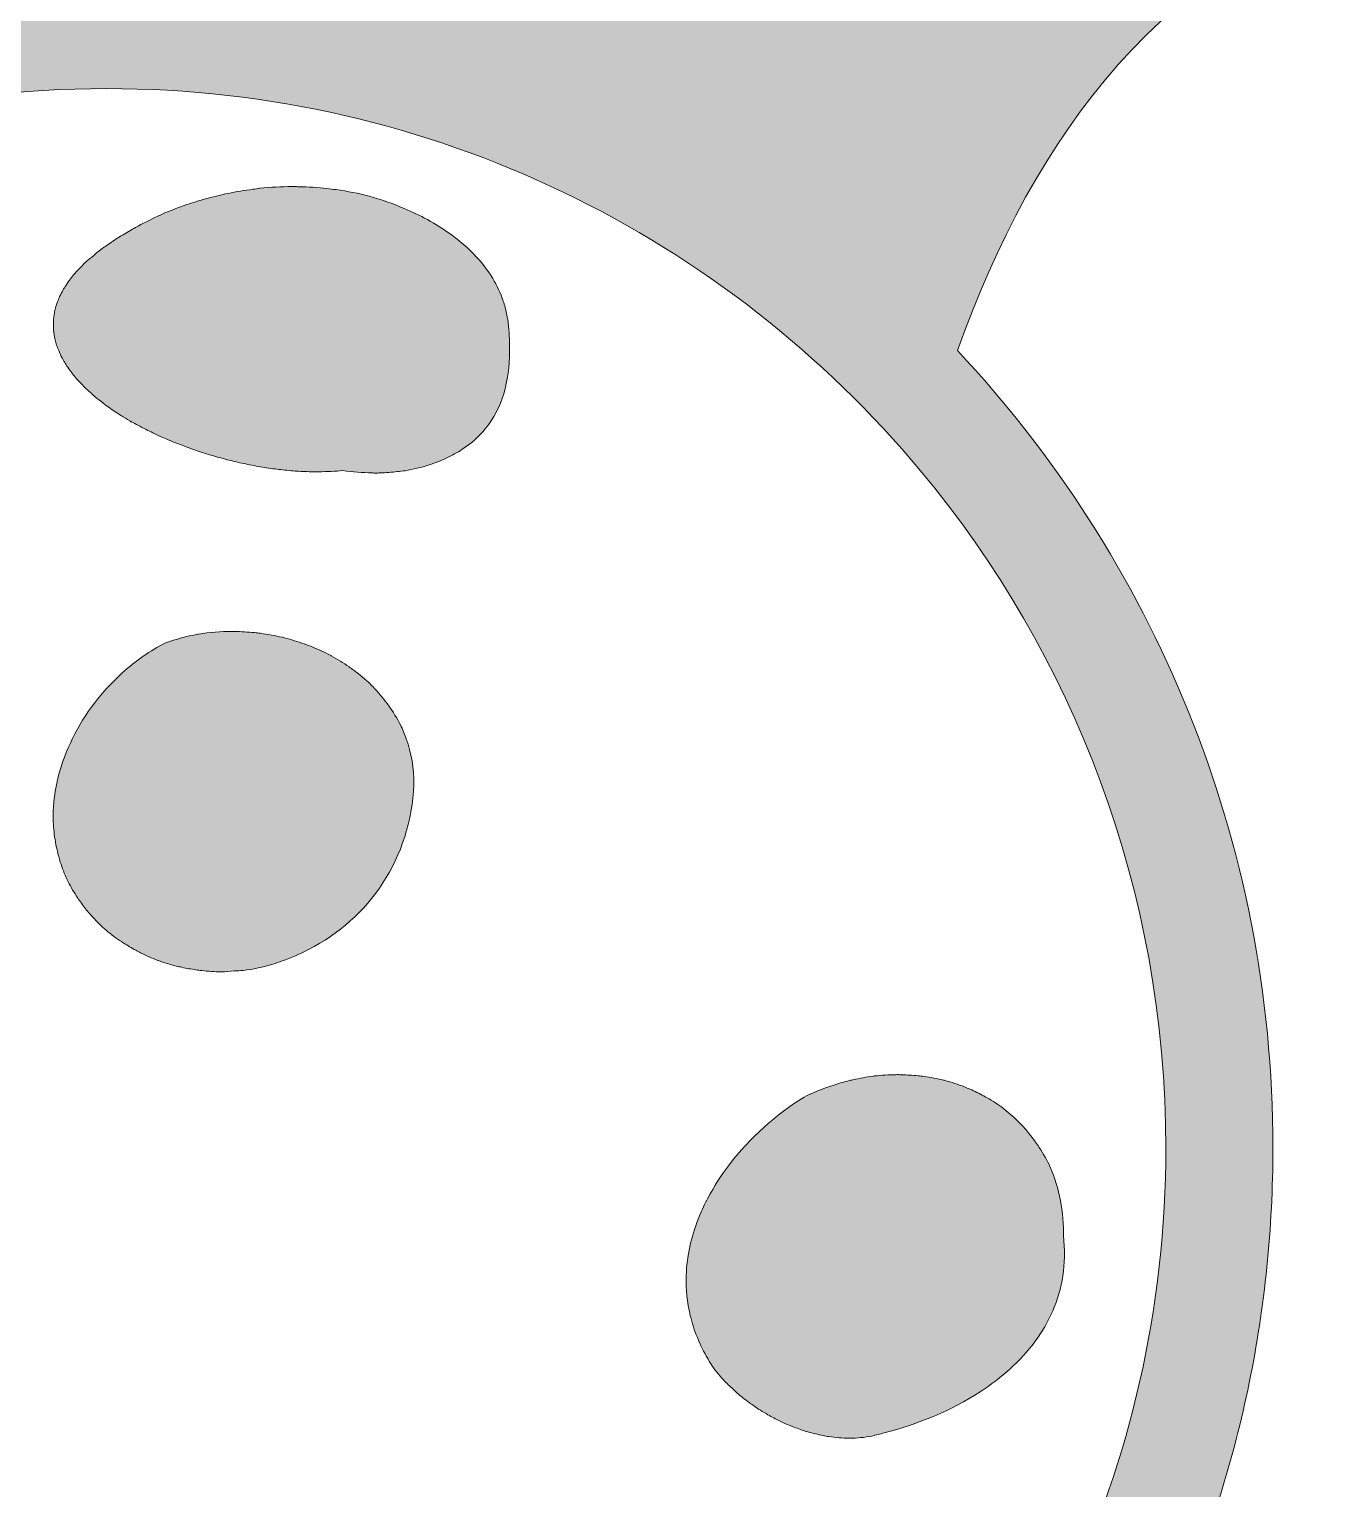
# Model space of a CAD drawing. Header units: millimetres. Extents: x -196 to -28, y -86 to 91.
# Drawn here: x -157.5 to -111.7, y -11.2 to 39.9 of the extents above; entities that cross this region are included whole.
import ezdxf

# ---------------------------------------------------------------- set-up
doc = ezdxf.new("R2010")
doc.units = ezdxf.units.MM
doc.header["$MEASUREMENT"] = 0
doc.layers.add('Layer 1', color=7, linetype='Continuous', lineweight=0)

# ---------------------------------------------------------------- blocks, each defined once
blk = doc.blocks.new('Block_0')
at = {"layer": 'Layer 1', "transparency": 33554687}
h = blk.add_hatch(color=7, dxfattribs=at)
h.dxf.hatch_style = 2
edge = h.paths.add_edge_path()
edge.add_spline(control_points=[(-102.329, -70.978), (-103.183, -70.733), (-104.007, -70.47), (-104.802, -70.192), (-105.597, -69.914), (-106.363, -69.621), (-107.1, -69.315), (-108.574, -68.702), (-109.935, -68.038), (-111.19, -67.339), (-112.864, -66.408), (-114.349, -65.414), (-115.665, -64.4), (-115.993, -64.147), (-116.312, -63.892), (-116.62, -63.637), (-117.236, -63.126), (-117.81, -62.612), (-118.346, -62.101), (-118.881, -61.59), (-119.378, -61.082), (-119.837, -60.581), (-123.745, -56.325), (-124.998, -52.623), (-124.998, -52.623), (-126.631, -57.306), (-125.491, -60.82), (-125.491, -60.82), (-135.658, -54.43), (-136.354, -43.819), (-136.354, -43.819), (-138.401, -44.663), (-138.478, -52.122), (-138.478, -52.122), (-140.817, -49.756), (-144.37, -42.309), (-145.323, -39.035), (-143.116, -38.509), (-140.975, -37.815), (-138.923, -36.947), (-137.701, -36.431), (-136.509, -35.856), (-135.351, -35.227), (-134.193, -34.598), (-133.069, -33.914), (-131.982, -33.18), (-130.895, -32.446), (-129.845, -31.66), (-128.836, -30.828), (-127.827, -29.995), (-126.858, -29.114), (-125.934, -28.19), (-125.01, -27.266), (-124.129, -26.297), (-123.297, -25.288), (-122.944, -24.861), (-122.605, -24.423), (-122.27, -23.982), (-122.209, -23.902), (-122.144, -23.825), (-122.084, -23.745), (-121.071, -22.39), (-120.15, -20.965), (-119.308, -19.488), (-114.004, -21.825), (-108.696, -27.826), (-108.696, -27.826), (-108.961, -27.755), (-109.234, -27.709), (-109.51, -27.673), (-109.583, -27.663), (-109.656, -27.655), (-109.73, -27.648), (-109.972, -27.624), (-110.216, -27.609), (-110.461, -27.607), (-110.489, -27.607), (-110.516, -27.602), (-110.544, -27.602), (-110.556, -27.602), (-110.568, -27.603), (-110.58, -27.603), (-110.631, -27.603), (-110.681, -27.606), (-110.732, -27.607), (-110.883, -27.611), (-111.033, -27.616), (-111.184, -27.626), (-111.255, -27.63), (-111.325, -27.636), (-111.396, -27.642), (-111.528, -27.653), (-111.66, -27.666), (-111.791, -27.682), (-111.862, -27.69), (-111.933, -27.699), (-112.004, -27.708), (-112.14, -27.727), (-112.274, -27.748), (-112.408, -27.77), (-112.467, -27.78), (-112.527, -27.789), (-112.586, -27.799), (-112.776, -27.833), (-112.963, -27.87), (-113.145, -27.91), (-113.148, -27.91), (-113.15, -27.911), (-113.153, -27.911), (-113.334, -27.951), (-113.51, -27.994), (-113.682, -28.037), (-113.739, -28.052), (-113.792, -28.066), (-113.848, -28.081), (-113.965, -28.112), (-114.08, -28.143), (-114.192, -28.175), (-114.25, -28.192), (-114.306, -28.208), (-114.362, -28.225), (-114.47, -28.257), (-114.574, -28.288), (-114.675, -28.32), (-114.723, -28.335), (-114.771, -28.35), (-114.817, -28.365), (-114.93, -28.402), (-115.036, -28.437), (-115.139, -28.472), (-115.165, -28.482), (-115.194, -28.491), (-115.221, -28.5), (-115.347, -28.544), (-115.465, -28.587), (-115.572, -28.627), (-115.597, -28.636), (-115.617, -28.644), (-115.641, -28.653), (-115.723, -28.684), (-115.8, -28.713), (-115.868, -28.74), (-115.894, -28.75), (-115.915, -28.759), (-115.939, -28.768), (-115.999, -28.792), (-116.052, -28.814), (-116.098, -28.833), (-116.117, -28.84), (-116.132, -28.846), (-116.148, -28.853), (-116.196, -28.873), (-116.234, -28.89), (-116.262, -28.901), (-116.265, -28.903), (-116.268, -28.904), (-116.271, -28.906), (-116.3, -28.918), (-116.318, -28.926), (-116.318, -28.926), (-116.318, -28.926), (-116.318, -28.926), (-116.318, -28.926), (-115.692, -29.01), (-115.084, -29.144), (-114.494, -29.321), (-110.365, -30.563), (-107.13, -33.913), (-105.061, -36.664), (-105.057, -36.668), (-105.054, -36.671), (-105.049, -36.675), (-104.627, -37.287), (-104.223, -37.99), (-103.892, -38.739), (-103.645, -39.298), (-103.434, -39.879), (-103.308, -40.481), (-103.606, -40.408), (-103.91, -40.35), (-104.216, -40.297), (-104.296, -40.284), (-104.375, -40.271), (-104.456, -40.259), (-104.733, -40.216), (-105.012, -40.179), (-105.291, -40.151), (-105.319, -40.149), (-105.347, -40.144), (-105.375, -40.142), (-105.681, -40.112), (-105.986, -40.093), (-106.287, -40.078), (-106.367, -40.074), (-106.444, -40.071), (-106.522, -40.069), (-106.78, -40.059), (-107.035, -40.053), (-107.284, -40.052), (-107.316, -40.052), (-107.349, -40.05), (-107.381, -40.05), (-107.394, -40.05), (-107.406, -40.051), (-107.419, -40.051), (-107.671, -40.051), (-107.917, -40.056), (-108.156, -40.063), (-108.221, -40.065), (-108.282, -40.068), (-108.346, -40.07), (-108.522, -40.077), (-108.693, -40.085), (-108.859, -40.094), (-108.938, -40.098), (-109.013, -40.103), (-109.089, -40.108), (-109.237, -40.118), (-109.379, -40.128), (-109.516, -40.139), (-109.582, -40.144), (-109.647, -40.149), (-109.71, -40.154), (-109.872, -40.168), (-110.024, -40.183), (-110.168, -40.198), (-110.193, -40.2), (-110.22, -40.203), (-110.245, -40.205), (-110.411, -40.223), (-110.559, -40.24), (-110.694, -40.257), (-110.737, -40.262), (-110.77, -40.266), (-110.81, -40.272), (-110.898, -40.283), (-110.978, -40.293), (-111.048, -40.303), (-111.087, -40.309), (-111.117, -40.313), (-111.149, -40.318), (-111.212, -40.327), (-111.261, -40.334), (-111.301, -40.34), (-111.318, -40.343), (-111.328, -40.344), (-111.341, -40.346), (-111.382, -40.353), (-111.408, -40.357), (-111.408, -40.357), (-97.242, -54.273), (-97.093, -72.448), (-97.093, -72.448), (-97.093, -72.448), (-102.329, -70.978), (-102.329, -70.978)], knot_values=[0, 0, 0, 0, 1, 1, 1, 2, 2, 2, 3, 3, 3, 4, 4, 4, 5, 5, 5, 6, 6, 6, 7, 7, 7, 8, 8, 8, 9, 9, 9, 10, 10, 10, 11, 11, 11, 12, 12, 12, 13, 13, 13, 14, 14, 14, 15, 15, 15, 16, 16, 16, 17, 17, 17, 18, 18, 18, 19, 19, 19, 20, 20, 20, 21, 21, 21, 22, 22, 22, 23, 23, 23, 24, 24, 24, 25, 25, 25, 26, 26, 26, 27, 27, 27, 28, 28, 28, 29, 29, 29, 30, 30, 30, 31, 31, 31, 32, 32, 32, 33, 33, 33, 34, 34, 34, 35, 35, 35, 36, 36, 36, 37, 37, 37, 38, 38, 38, 39, 39, 39, 40, 40, 40, 41, 41, 41, 42, 42, 42, 43, 43, 43, 44, 44, 44, 45, 45, 45, 46, 46, 46, 47, 47, 47, 48, 48, 48, 49, 49, 49, 50, 50, 50, 51, 51, 51, 52, 52, 52, 53, 53, 53, 54, 54, 54, 55, 55, 55, 56, 56, 56, 57, 57, 57, 58, 58, 58, 59, 59, 59, 60, 60, 60, 61, 61, 61, 62, 62, 62, 63, 63, 63, 64, 64, 64, 65, 65, 65, 66, 66, 66, 67, 67, 67, 68, 68, 68, 69, 69, 69, 70, 70, 70, 71, 71, 71, 72, 72, 72, 73, 73, 73, 74, 74, 74, 75, 75, 75, 76, 76, 76, 77, 77, 77, 78, 78, 78, 79, 79, 79, 80, 80, 80, 81, 81, 81, 82, 82, 82, 83, 83, 83, 84, 84, 84, 85, 85, 85, 85], degree=3, periodic=0)
edge = h.paths.add_edge_path()
edge.add_spline(control_points=[(-154.828, -36.408), (-166.733, -36.408), (-177.339, -30.767), (-184.135, -22.024), (-189.02, -15.739), (-191.94, -7.854), (-191.94, 0.705), (-191.94, 9.245), (-189.033, 17.115), (-184.166, 23.393), (-177.372, 32.158), (-166.751, 37.816), (-154.828, 37.816), (-143.376, 37.816), (-133.122, 32.599), (-126.309, 24.421), (-120.948, 17.985), (-117.716, 9.716), (-117.716, 0.705), (-117.716, -4.903), (-118.974, -10.222), (-121.211, -14.993), (-122.045, -16.773), (-123.011, -18.479), (-124.107, -20.092), (-124.124, -20.117), (-124.143, -20.142), (-124.161, -20.167), (-128.084, -25.914), (-133.579, -30.502), (-140.022, -33.317), (-142.519, -34.408), (-145.158, -35.229), (-147.904, -35.75), (-150.149, -36.176), (-152.461, -36.408), (-154.828, -36.408)], knot_values=[0, 0, 0, 0, 1, 1, 1, 2, 2, 2, 3, 3, 3, 4, 4, 4, 5, 5, 5, 6, 6, 6, 7, 7, 7, 8, 8, 8, 9, 9, 9, 10, 10, 10, 11, 11, 11, 12, 12, 12, 12], degree=3, periodic=0)
edge = h.paths.add_edge_path()
edge.add_spline(control_points=[(-28.844, 13.304), (-51.502, 13.304), (-74.16, 13.303), (-96.818, 13.303), (-96.818, -0.221), (-96.818, -13.745), (-96.818, -27.269), (-91.877, -27.267), (-86.935, -27.265), (-81.994, -27.262), (-84.882, -33.207), (-90.749, -37.61), (-97.262, -38.72), (-98.113, -38.865), (-98.972, -38.951), (-99.833, -38.984), (-100.242, -37.51), (-100.943, -36.021), (-101.961, -34.545), (-102.021, -34.457), (-102.086, -34.372), (-102.153, -34.29), (-103.152, -32.975), (-104.378, -31.556), (-105.821, -30.235), (-105.708, -30.101), (-105.604, -29.957), (-105.51, -29.805), (-104.636, -28.399), (-104.788, -26.586), (-105.883, -25.345), (-106.577, -24.559), (-111.788, -18.791), (-117.601, -16.141), (-116.913, -14.621), (-116.304, -13.058), (-115.803, -11.447), (-115.405, -10.167), (-115.068, -8.861), (-114.796, -7.531), (-114.251, -4.87), (-113.965, -2.116), (-113.965, 0.705), (-113.965, 11.512), (-118.168, 21.332), (-125.02, 28.639), (-122.343, 36.14), (-117.753, 42.52), (-109.69, 44.708), (-104.766, 46.044), (-99.082, 46.01), (-94.508, 43.535), (-87.174, 39.566), (-82.924, 30.909), (-83.444, 22.585), (-65.243, 24.375), (-47.042, 26.165), (-28.841, 27.956), (-32.068, 47.158), (-40.91, 66.237), (-56.743, 77.565), (-68.852, 86.229), (-84.031, 89.673), (-98.909, 90.246), (-119.368, 91.035), (-140.587, 84.914), (-156.778, 72.205), (-170.273, 61.613), (-178.294, 46.838), (-182.508, 30.757), (-190.611, 23.29), (-195.691, 12.592), (-195.691, 0.705), (-195.691, -2.116), (-195.405, -4.87), (-194.861, -7.531), (-194.589, -8.861), (-194.252, -10.167), (-193.854, -11.447), (-193.257, -13.366), (-192.522, -15.225), (-191.662, -17.011), (-191.375, -17.607), (-191.074, -18.194), (-190.759, -18.773), (-189.816, -20.51), (-188.75, -22.171), (-187.573, -23.745), (-187.181, -24.269), (-186.777, -24.784), (-186.36, -25.288), (-185.527, -26.297), (-184.647, -27.266), (-183.723, -28.19), (-183.244, -28.669), (-182.752, -29.135), (-182.251, -29.589), (-181.718, -31.394), (-181.13, -33.184), (-180.481, -34.954), (-167.712, -69.836), (-132.002, -86.141), (-96.107, -83.415), (-82.814, -82.406), (-69.375, -79.179), (-58.35, -71.684), (-45.348, -62.844), (-36.652, -48.603), (-32.298, -33.492), (-27.944, -18.381), (-27.62, -2.379), (-28.844, 13.304)], knot_values=[0, 0, 0, 0, 1, 1, 1, 2, 2, 2, 3, 3, 3, 4, 4, 4, 5, 5, 5, 6, 6, 6, 7, 7, 7, 8, 8, 8, 9, 9, 9, 10, 10, 10, 11, 11, 11, 12, 12, 12, 13, 13, 13, 14, 14, 14, 15, 15, 15, 16, 16, 16, 17, 17, 17, 18, 18, 18, 19, 19, 19, 20, 20, 20, 21, 21, 21, 22, 22, 22, 23, 23, 23, 24, 24, 24, 25, 25, 25, 26, 26, 26, 27, 27, 27, 28, 28, 28, 29, 29, 29, 30, 30, 30, 31, 31, 31, 32, 32, 32, 33, 33, 33, 34, 34, 34, 35, 35, 35, 36, 36, 36, 37, 37, 37, 37], degree=3, periodic=0)
h = blk.add_hatch(color=7, dxfattribs=at)
h.dxf.hatch_style = 2
edge = h.paths.add_edge_path()
edge.add_spline(control_points=[(-140.815, 29.937), (-140.846, 30.085), (-140.886, 30.229), (-140.933, 30.37), (-141.027, 30.65), (-141.152, 30.915), (-141.302, 31.164), (-141.49, 31.476), (-141.718, 31.763), (-141.975, 32.027), (-142.232, 32.29), (-142.518, 32.53), (-142.824, 32.747), (-143.069, 32.921), (-143.326, 33.079), (-143.59, 33.224), (-143.854, 33.368), (-144.126, 33.498), (-144.4, 33.614), (-144.81, 33.788), (-145.225, 33.931), (-145.628, 34.043), (-146.002, 34.147), (-146.39, 34.218), (-146.784, 34.275), (-146.892, 34.29), (-147, 34.302), (-147.11, 34.314), (-147.435, 34.35), (-147.764, 34.371), (-148.095, 34.376), (-148.153, 34.377), (-148.21, 34.387), (-148.268, 34.387), (-148.291, 34.387), (-148.314, 34.383), (-148.337, 34.383), (-148.711, 34.381), (-149.085, 34.361), (-149.459, 34.322), (-149.541, 34.313), (-149.622, 34.298), (-149.704, 34.287), (-149.998, 34.25), (-150.289, 34.204), (-150.578, 34.145), (-150.699, 34.12), (-150.817, 34.092), (-150.936, 34.064), (-151.196, 34.002), (-151.451, 33.932), (-151.703, 33.853), (-151.81, 33.819), (-151.919, 33.788), (-152.024, 33.751), (-152.371, 33.631), (-152.71, 33.499), (-153.033, 33.347), (-153.312, 33.216), (-153.572, 33.083), (-153.815, 32.95), (-153.895, 32.907), (-153.963, 32.863), (-154.039, 32.819), (-154.195, 32.73), (-154.352, 32.64), (-154.493, 32.55), (-154.577, 32.496), (-154.65, 32.442), (-154.728, 32.389), (-154.846, 32.308), (-154.966, 32.228), (-155.072, 32.147), (-155.149, 32.089), (-155.215, 32.031), (-155.285, 31.972), (-155.378, 31.896), (-155.473, 31.819), (-155.556, 31.743), (-155.621, 31.682), (-155.678, 31.622), (-155.737, 31.562), (-155.81, 31.487), (-155.884, 31.412), (-155.949, 31.338), (-156.002, 31.276), (-156.047, 31.215), (-156.095, 31.153), (-156.151, 31.08), (-156.206, 31.007), (-156.254, 30.934), (-156.295, 30.871), (-156.33, 30.81), (-156.365, 30.748), (-156.405, 30.675), (-156.444, 30.603), (-156.477, 30.531), (-156.506, 30.469), (-156.529, 30.407), (-156.552, 30.345), (-156.578, 30.274), (-156.602, 30.203), (-156.621, 30.132), (-156.638, 30.07), (-156.651, 30.008), (-156.662, 29.947), (-156.675, 29.876), (-156.684, 29.806), (-156.69, 29.736), (-156.695, 29.675), (-156.698, 29.614), (-156.698, 29.553), (-156.698, 29.484), (-156.695, 29.415), (-156.688, 29.346), (-156.683, 29.286), (-156.676, 29.226), (-156.666, 29.166), (-156.654, 29.098), (-156.637, 29.03), (-156.62, 28.962), (-156.604, 28.903), (-156.588, 28.844), (-156.568, 28.785), (-156.545, 28.718), (-156.517, 28.652), (-156.488, 28.585), (-156.463, 28.528), (-156.439, 28.47), (-156.41, 28.414), (-156.375, 28.347), (-156.336, 28.282), (-156.296, 28.216), (-156.263, 28.161), (-156.231, 28.105), (-156.194, 28.051), (-156.15, 27.985), (-156.099, 27.921), (-156.049, 27.856), (-156.009, 27.803), (-155.971, 27.75), (-155.927, 27.699), (-155.872, 27.633), (-155.81, 27.57), (-155.75, 27.506), (-155.704, 27.456), (-155.66, 27.406), (-155.61, 27.357), (-155.544, 27.292), (-155.471, 27.228), (-155.399, 27.164), (-155.349, 27.119), (-155.302, 27.073), (-155.25, 27.029), (-155.16, 26.954), (-155.063, 26.88), (-154.967, 26.807), (-154.927, 26.777), (-154.89, 26.745), (-154.849, 26.715), (-154.71, 26.614), (-154.565, 26.514), (-154.415, 26.418), (-154.362, 26.384), (-154.305, 26.352), (-154.251, 26.319), (-154.15, 26.257), (-154.049, 26.194), (-153.944, 26.134), (-153.876, 26.096), (-153.805, 26.06), (-153.736, 26.022), (-153.64, 25.97), (-153.545, 25.918), (-153.445, 25.868), (-153.371, 25.83), (-153.293, 25.795), (-153.217, 25.758), (-153.119, 25.711), (-153.022, 25.664), (-152.922, 25.619), (-152.842, 25.583), (-152.76, 25.55), (-152.679, 25.515), (-152.58, 25.473), (-152.481, 25.431), (-152.38, 25.391), (-152.296, 25.357), (-152.21, 25.326), (-152.125, 25.294), (-152.024, 25.256), (-151.923, 25.218), (-151.821, 25.182), (-151.734, 25.152), (-151.647, 25.124), (-151.559, 25.095), (-151.457, 25.061), (-151.354, 25.028), (-151.251, 24.996), (-151.162, 24.969), (-151.073, 24.943), (-150.983, 24.918), (-150.88, 24.888), (-150.777, 24.86), (-150.673, 24.832), (-150.583, 24.809), (-150.493, 24.786), (-150.402, 24.765), (-150.298, 24.739), (-150.194, 24.715), (-150.09, 24.692), (-150, 24.673), (-149.91, 24.654), (-149.82, 24.636), (-149.716, 24.615), (-149.613, 24.596), (-149.509, 24.578), (-149.419, 24.562), (-149.33, 24.547), (-149.24, 24.533), (-149.135, 24.517), (-149.032, 24.503), (-148.928, 24.489), (-148.841, 24.478), (-148.755, 24.467), (-148.669, 24.457), (-148.564, 24.446), (-148.462, 24.437), (-148.359, 24.428), (-148.273, 24.421), (-148.188, 24.414), (-148.103, 24.409), (-148.001, 24.402), (-147.901, 24.399), (-147.8, 24.396), (-147.718, 24.393), (-147.636, 24.39), (-147.556, 24.389), (-147.53, 24.389), (-147.504, 24.387), (-147.479, 24.387), (-147.451, 24.387), (-147.427, 24.391), (-147.399, 24.392), (-147.108, 24.394), (-146.823, 24.406), (-146.553, 24.437), (-146.208, 24.381), (-145.865, 24.358), (-145.523, 24.351), (-145.478, 24.35), (-145.433, 24.34), (-145.388, 24.34), (-145.34, 24.34), (-145.292, 24.35), (-145.244, 24.351), (-145.043, 24.355), (-144.844, 24.372), (-144.645, 24.396), (-144.554, 24.407), (-144.463, 24.413), (-144.373, 24.428), (-144.087, 24.476), (-143.804, 24.54), (-143.526, 24.632), (-143.306, 24.706), (-143.102, 24.787), (-142.912, 24.877), (-142.721, 24.966), (-142.545, 25.064), (-142.383, 25.169), (-142.057, 25.38), (-141.786, 25.623), (-141.563, 25.894), (-141.266, 26.255), (-141.055, 26.668), (-140.917, 27.126), (-140.779, 27.584), (-140.714, 28.089), (-140.71, 28.633), (-140.708, 28.905), (-140.72, 29.188), (-140.747, 29.479), (-140.761, 29.636), (-140.784, 29.788), (-140.815, 29.937)], knot_values=[0, 0, 0, 0, 1, 1, 1, 2, 2, 2, 3, 3, 3, 4, 4, 4, 5, 5, 5, 6, 6, 6, 7, 7, 7, 8, 8, 8, 9, 9, 9, 10, 10, 10, 11, 11, 11, 12, 12, 12, 13, 13, 13, 14, 14, 14, 15, 15, 15, 16, 16, 16, 17, 17, 17, 18, 18, 18, 19, 19, 19, 20, 20, 20, 21, 21, 21, 22, 22, 22, 23, 23, 23, 24, 24, 24, 25, 25, 25, 26, 26, 26, 27, 27, 27, 28, 28, 28, 29, 29, 29, 30, 30, 30, 31, 31, 31, 32, 32, 32, 33, 33, 33, 34, 34, 34, 35, 35, 35, 36, 36, 36, 37, 37, 37, 38, 38, 38, 39, 39, 39, 40, 40, 40, 41, 41, 41, 42, 42, 42, 43, 43, 43, 44, 44, 44, 45, 45, 45, 46, 46, 46, 47, 47, 47, 48, 48, 48, 49, 49, 49, 50, 50, 50, 51, 51, 51, 52, 52, 52, 53, 53, 53, 54, 54, 54, 55, 55, 55, 56, 56, 56, 57, 57, 57, 58, 58, 58, 59, 59, 59, 60, 60, 60, 61, 61, 61, 62, 62, 62, 63, 63, 63, 64, 64, 64, 65, 65, 65, 66, 66, 66, 67, 67, 67, 68, 68, 68, 69, 69, 69, 70, 70, 70, 71, 71, 71, 72, 72, 72, 73, 73, 73, 74, 74, 74, 75, 75, 75, 76, 76, 76, 77, 77, 77, 78, 78, 78, 79, 79, 79, 80, 80, 80, 81, 81, 81, 82, 82, 82, 83, 83, 83, 84, 84, 84, 85, 85, 85, 86, 86, 86, 87, 87, 87, 88, 88, 88, 89, 89, 89, 90, 90, 90, 91, 91, 91, 92, 92, 92, 93, 93, 93, 94, 94, 94, 95, 95, 95, 95], degree=3, periodic=0)
h = blk.add_hatch(color=7, dxfattribs=at)
h.dxf.hatch_style = 2
edge = h.paths.add_edge_path()
edge.add_spline(control_points=[(-144.536, 15.522), (-144.536, 15.522), (-144.536, 15.523), (-144.536, 15.523), (-144.655, 15.761), (-144.797, 15.982), (-144.948, 16.195), (-144.987, 16.249), (-145.026, 16.302), (-145.066, 16.354), (-145.219, 16.553), (-145.381, 16.744), (-145.559, 16.919), (-145.565, 16.925), (-145.571, 16.933), (-145.577, 16.939), (-145.763, 17.12), (-145.965, 17.284), (-146.174, 17.439), (-146.226, 17.478), (-146.28, 17.516), (-146.334, 17.554), (-146.534, 17.693), (-146.741, 17.824), (-146.958, 17.94), (-146.973, 17.949), (-146.987, 17.959), (-147.003, 17.967), (-147.234, 18.089), (-147.474, 18.193), (-147.719, 18.289), (-147.782, 18.313), (-147.844, 18.336), (-147.908, 18.359), (-148.135, 18.44), (-148.366, 18.512), (-148.6, 18.571), (-148.625, 18.577), (-148.648, 18.585), (-148.672, 18.591), (-148.928, 18.653), (-149.187, 18.697), (-149.448, 18.731), (-149.514, 18.74), (-149.58, 18.747), (-149.646, 18.754), (-149.882, 18.778), (-150.117, 18.793), (-150.353, 18.796), (-150.377, 18.796), (-150.401, 18.8), (-150.425, 18.8), (-150.431, 18.8), (-150.436, 18.799), (-150.442, 18.799), (-150.834, 18.798), (-151.224, 18.765), (-151.605, 18.701), (-151.615, 18.699), (-151.625, 18.698), (-151.635, 18.697), (-152.025, 18.629), (-152.405, 18.528), (-152.767, 18.392), (-152.768, 18.392), (-152.768, 18.392), (-152.769, 18.392), (-153.037, 18.258), (-153.3, 18.101), (-153.554, 17.925), (-153.809, 17.749), (-154.054, 17.553), (-154.289, 17.341), (-154.994, 16.703), (-155.598, 15.915), (-156.025, 15.051), (-156.453, 14.187), (-156.705, 13.248), (-156.705, 12.308), (-156.705, 12.066), (-156.684, 11.832), (-156.653, 11.601), (-156.644, 11.533), (-156.631, 11.467), (-156.619, 11.399), (-156.59, 11.232), (-156.553, 11.069), (-156.509, 10.909), (-156.491, 10.845), (-156.475, 10.78), (-156.454, 10.717), (-156.387, 10.507), (-156.31, 10.301), (-156.218, 10.105), (-156.217, 10.102), (-156.215, 10.1), (-156.214, 10.097), (-156.121, 9.9), (-156.012, 9.713), (-155.896, 9.531), (-155.861, 9.476), (-155.822, 9.423), (-155.785, 9.369), (-155.694, 9.239), (-155.598, 9.112), (-155.496, 8.991), (-155.454, 8.94), (-155.413, 8.89), (-155.37, 8.841), (-155.227, 8.683), (-155.078, 8.53), (-154.917, 8.388), (-154.914, 8.386), (-154.91, 8.383), (-154.907, 8.38), (-154.745, 8.238), (-154.573, 8.108), (-154.395, 7.984), (-154.341, 7.947), (-154.286, 7.912), (-154.23, 7.876), (-154.095, 7.789), (-153.956, 7.706), (-153.813, 7.63), (-153.755, 7.598), (-153.698, 7.566), (-153.639, 7.537), (-153.444, 7.44), (-153.244, 7.349), (-153.038, 7.273), (-153.035, 7.271), (-153.032, 7.27), (-153.029, 7.269), (-152.821, 7.192), (-152.607, 7.13), (-152.391, 7.075), (-152.326, 7.058), (-152.261, 7.045), (-152.195, 7.03), (-152.033, 6.994), (-151.869, 6.965), (-151.703, 6.942), (-151.636, 6.932), (-151.569, 6.922), (-151.501, 6.914), (-151.276, 6.89), (-151.048, 6.874), (-150.819, 6.874), (-150.818, 6.874), (-150.817, 6.874), (-150.817, 6.874), (-150.817, 6.874), (-150.816, 6.874), (-150.816, 6.874), (-150.664, 6.874), (-150.511, 6.89), (-150.358, 6.901), (-150.254, 6.909), (-150.15, 6.908), (-150.046, 6.92), (-149.7, 6.963), (-149.354, 7.038), (-149.01, 7.14), (-148.899, 7.173), (-148.788, 7.212), (-148.677, 7.251), (-148.367, 7.362), (-148.059, 7.492), (-147.759, 7.656), (-145.612, 8.731), (-144.18, 10.877), (-144.063, 13.424), (-144.06, 14.005), (-144.155, 14.544), (-144.332, 15.04), (-144.391, 15.206), (-144.459, 15.366), (-144.536, 15.522)], knot_values=[0, 0, 0, 0, 1, 1, 1, 2, 2, 2, 3, 3, 3, 4, 4, 4, 5, 5, 5, 6, 6, 6, 7, 7, 7, 8, 8, 8, 9, 9, 9, 10, 10, 10, 11, 11, 11, 12, 12, 12, 13, 13, 13, 14, 14, 14, 15, 15, 15, 16, 16, 16, 17, 17, 17, 18, 18, 18, 19, 19, 19, 20, 20, 20, 21, 21, 21, 22, 22, 22, 23, 23, 23, 24, 24, 24, 25, 25, 25, 26, 26, 26, 27, 27, 27, 28, 28, 28, 29, 29, 29, 30, 30, 30, 31, 31, 31, 32, 32, 32, 33, 33, 33, 34, 34, 34, 35, 35, 35, 36, 36, 36, 37, 37, 37, 38, 38, 38, 39, 39, 39, 40, 40, 40, 41, 41, 41, 42, 42, 42, 43, 43, 43, 44, 44, 44, 45, 45, 45, 46, 46, 46, 47, 47, 47, 48, 48, 48, 49, 49, 49, 50, 50, 50, 51, 51, 51, 52, 52, 52, 53, 53, 53, 54, 54, 54, 55, 55, 55, 56, 56, 56, 57, 57, 57, 58, 58, 58, 59, 59, 59, 59], degree=3, periodic=0)
h = blk.add_hatch(color=7, dxfattribs=at)
h.dxf.hatch_style = 2
edge = h.paths.add_edge_path()
edge.add_spline(control_points=[(-133.863, -6.514), (-133.772, -6.683), (-133.671, -6.851), (-133.559, -7.018), (-133.559, -7.019), (-133.558, -7.02), (-133.557, -7.021), (-133.418, -7.206), (-133.26, -7.384), (-133.092, -7.556), (-133.036, -7.613), (-132.973, -7.665), (-132.915, -7.721), (-132.795, -7.834), (-132.673, -7.945), (-132.542, -8.05), (-132.466, -8.111), (-132.388, -8.166), (-132.309, -8.224), (-132.183, -8.316), (-132.056, -8.405), (-131.923, -8.49), (-131.836, -8.544), (-131.749, -8.595), (-131.66, -8.646), (-131.525, -8.723), (-131.388, -8.795), (-131.248, -8.863), (-131.156, -8.907), (-131.065, -8.95), (-130.972, -8.99), (-130.824, -9.054), (-130.674, -9.108), (-130.522, -9.16), (-130.433, -9.19), (-130.345, -9.223), (-130.256, -9.249), (-130.079, -9.301), (-129.902, -9.338), (-129.725, -9.372), (-129.658, -9.384), (-129.591, -9.403), (-129.524, -9.413), (-129.287, -9.449), (-129.05, -9.469), (-128.816, -9.469), (-128.81, -9.469), (-128.804, -9.468), (-128.797, -9.468), (-128.534, -9.467), (-128.273, -9.444), (-128.019, -9.393), (-127.873, -9.36), (-127.727, -9.321), (-127.581, -9.283), (-126.394, -8.976), (-125.224, -8.496), (-124.22, -7.843), (-123.469, -7.353), (-122.811, -6.768), (-122.308, -6.091), (-122.182, -5.921), (-122.066, -5.746), (-121.961, -5.565), (-121.54, -4.841), (-121.289, -4.025), (-121.27, -3.118), (-121.266, -2.892), (-121.276, -2.66), (-121.301, -2.422), (-121.293, -1.978), (-121.33, -1.548), (-121.409, -1.139), (-121.488, -0.729), (-121.609, -0.339), (-121.767, 0.028), (-121.88, 0.272), (-122.012, 0.499), (-122.151, 0.716), (-122.193, 0.779), (-122.237, 0.84), (-122.28, 0.901), (-122.389, 1.056), (-122.505, 1.203), (-122.626, 1.343), (-122.674, 1.397), (-122.72, 1.453), (-122.77, 1.505), (-122.94, 1.685), (-123.117, 1.854), (-123.307, 2.006), (-123.311, 2.01), (-123.317, 2.013), (-123.321, 2.017), (-123.508, 2.165), (-123.705, 2.296), (-123.908, 2.417), (-123.969, 2.454), (-124.032, 2.487), (-124.094, 2.522), (-124.253, 2.609), (-124.415, 2.688), (-124.581, 2.759), (-124.645, 2.787), (-124.707, 2.816), (-124.772, 2.841), (-124.998, 2.929), (-125.228, 3.007), (-125.464, 3.068), (-125.477, 3.071), (-125.49, 3.073), (-125.503, 3.076), (-125.728, 3.132), (-125.957, 3.173), (-126.189, 3.205), (-126.262, 3.215), (-126.335, 3.222), (-126.409, 3.229), (-126.593, 3.248), (-126.778, 3.259), (-126.964, 3.263), (-127.011, 3.264), (-127.056, 3.271), (-127.102, 3.271), (-127.128, 3.271), (-127.154, 3.267), (-127.179, 3.267), (-127.429, 3.264), (-127.679, 3.252), (-127.93, 3.222), (-127.943, 3.221), (-127.956, 3.218), (-127.969, 3.216), (-128.207, 3.187), (-128.444, 3.143), (-128.68, 3.09), (-128.731, 3.078), (-128.78, 3.068), (-128.831, 3.055), (-128.856, 3.049), (-128.881, 3.039), (-128.906, 3.033), (-129.089, 2.986), (-129.27, 2.931), (-129.451, 2.87), (-129.525, 2.845), (-129.598, 2.821), (-129.671, 2.794), (-129.915, 2.702), (-130.157, 2.601), (-130.394, 2.483), (-131.383, 1.864), (-132.295, 1.052), (-133.009, 0.12), (-133.295, -0.253), (-133.549, -0.646), (-133.763, -1.053), (-133.871, -1.256), (-133.968, -1.464), (-134.055, -1.674), (-134.314, -2.305), (-134.477, -2.964), (-134.516, -3.635), (-134.542, -4.082), (-134.512, -4.534), (-134.421, -4.988), (-134.318, -5.498), (-134.135, -6.009), (-133.863, -6.514)], knot_values=[0, 0, 0, 0, 1, 1, 1, 2, 2, 2, 3, 3, 3, 4, 4, 4, 5, 5, 5, 6, 6, 6, 7, 7, 7, 8, 8, 8, 9, 9, 9, 10, 10, 10, 11, 11, 11, 12, 12, 12, 13, 13, 13, 14, 14, 14, 15, 15, 15, 16, 16, 16, 17, 17, 17, 18, 18, 18, 19, 19, 19, 20, 20, 20, 21, 21, 21, 22, 22, 22, 23, 23, 23, 24, 24, 24, 25, 25, 25, 26, 26, 26, 27, 27, 27, 28, 28, 28, 29, 29, 29, 30, 30, 30, 31, 31, 31, 32, 32, 32, 33, 33, 33, 34, 34, 34, 35, 35, 35, 36, 36, 36, 37, 37, 37, 38, 38, 38, 39, 39, 39, 40, 40, 40, 41, 41, 41, 42, 42, 42, 43, 43, 43, 44, 44, 44, 45, 45, 45, 46, 46, 46, 47, 47, 47, 48, 48, 48, 49, 49, 49, 50, 50, 50, 51, 51, 51, 52, 52, 52, 53, 53, 53, 54, 54, 54, 55, 55, 55, 56, 56, 56, 56], degree=3, periodic=0)
at = {"layer": 'Layer 1'}
for points, knots in [([(-28.844, 13.304), (-51.502, 13.304), (-74.16, 13.303), (-96.818, 13.303), (-96.818, -0.221), (-96.818, -13.745), (-96.818, -27.269), (-91.877, -27.267), (-86.935, -27.265), (-81.994, -27.262), (-84.882, -33.207), (-90.749, -37.61), (-97.262, -38.72), (-98.113, -38.865), (-98.972, -38.951), (-99.833, -38.984), (-100.242, -37.51), (-100.943, -36.021), (-101.961, -34.545), (-102.021, -34.457), (-102.086, -34.372), (-102.153, -34.29), (-103.152, -32.975), (-104.378, -31.556), (-105.821, -30.235), (-105.708, -30.101), (-105.604, -29.957), (-105.51, -29.805), (-104.636, -28.399), (-104.788, -26.586), (-105.883, -25.345), (-106.577, -24.559), (-111.788, -18.791), (-117.601, -16.141), (-116.913, -14.621), (-116.304, -13.058), (-115.803, -11.447), (-115.405, -10.167), (-115.068, -8.861), (-114.796, -7.531), (-114.251, -4.87), (-113.965, -2.116), (-113.965, 0.705), (-113.965, 11.512), (-118.168, 21.332), (-125.02, 28.639), (-122.343, 36.14), (-117.753, 42.52), (-109.69, 44.708), (-104.766, 46.044), (-99.082, 46.01), (-94.508, 43.535), (-87.174, 39.566), (-82.924, 30.909), (-83.444, 22.585), (-65.243, 24.375), (-47.042, 26.165), (-28.841, 27.956), (-32.068, 47.158), (-40.91, 66.237), (-56.743, 77.565), (-68.852, 86.229), (-84.031, 89.673), (-98.909, 90.246), (-119.368, 91.035), (-140.587, 84.914), (-156.778, 72.205), (-170.273, 61.613), (-178.294, 46.838), (-182.508, 30.757), (-190.611, 23.29), (-195.691, 12.592), (-195.691, 0.705), (-195.691, -2.116), (-195.405, -4.87), (-194.861, -7.531), (-194.589, -8.861), (-194.252, -10.167), (-193.854, -11.447), (-193.257, -13.366), (-192.522, -15.225), (-191.662, -17.011), (-191.375, -17.607), (-191.074, -18.194), (-190.759, -18.773), (-189.816, -20.51), (-188.75, -22.171), (-187.573, -23.745), (-187.181, -24.269), (-186.777, -24.784), (-186.36, -25.288), (-185.527, -26.297), (-184.647, -27.266), (-183.723, -28.19), (-183.244, -28.669), (-182.752, -29.135), (-182.251, -29.589), (-181.718, -31.394), (-181.13, -33.184), (-180.481, -34.954), (-167.712, -69.836), (-132.002, -86.141), (-96.107, -83.415), (-82.814, -82.406), (-69.375, -79.179), (-58.35, -71.684), (-45.348, -62.844), (-36.652, -48.603), (-32.298, -33.492), (-27.944, -18.381), (-27.62, -2.379), (-28.844, 13.304)], [0, 0, 0, 0, 1, 1, 1, 2, 2, 2, 3, 3, 3, 4, 4, 4, 5, 5, 5, 6, 6, 6, 7, 7, 7, 8, 8, 8, 9, 9, 9, 10, 10, 10, 11, 11, 11, 12, 12, 12, 13, 13, 13, 14, 14, 14, 15, 15, 15, 16, 16, 16, 17, 17, 17, 18, 18, 18, 19, 19, 19, 20, 20, 20, 21, 21, 21, 22, 22, 22, 23, 23, 23, 24, 24, 24, 25, 25, 25, 26, 26, 26, 27, 27, 27, 28, 28, 28, 29, 29, 29, 30, 30, 30, 31, 31, 31, 32, 32, 32, 33, 33, 33, 34, 34, 34, 35, 35, 35, 36, 36, 36, 37, 37, 37, 37]), ([(-154.828, -36.408), (-166.733, -36.408), (-177.339, -30.767), (-184.135, -22.024), (-189.02, -15.739), (-191.94, -7.854), (-191.94, 0.705), (-191.94, 9.245), (-189.033, 17.115), (-184.166, 23.393), (-177.372, 32.158), (-166.751, 37.816), (-154.828, 37.816), (-143.376, 37.816), (-133.122, 32.599), (-126.309, 24.421), (-120.948, 17.985), (-117.716, 9.716), (-117.716, 0.705), (-117.716, -4.903), (-118.974, -10.222), (-121.211, -14.993), (-122.045, -16.773), (-123.011, -18.479), (-124.107, -20.092), (-124.124, -20.117), (-124.143, -20.142), (-124.161, -20.167), (-128.084, -25.914), (-133.579, -30.502), (-140.022, -33.317), (-142.519, -34.408), (-145.158, -35.229), (-147.904, -35.75), (-150.149, -36.176), (-152.461, -36.408), (-154.828, -36.408)], [0, 0, 0, 0, 1, 1, 1, 2, 2, 2, 3, 3, 3, 4, 4, 4, 5, 5, 5, 6, 6, 6, 7, 7, 7, 8, 8, 8, 9, 9, 9, 10, 10, 10, 11, 11, 11, 12, 12, 12, 12]), ([(-140.815, 29.937), (-140.846, 30.085), (-140.886, 30.229), (-140.933, 30.37), (-141.027, 30.65), (-141.152, 30.915), (-141.302, 31.164), (-141.49, 31.476), (-141.718, 31.763), (-141.975, 32.027), (-142.232, 32.29), (-142.518, 32.53), (-142.824, 32.747), (-143.069, 32.921), (-143.326, 33.079), (-143.59, 33.224), (-143.854, 33.368), (-144.126, 33.498), (-144.4, 33.614), (-144.81, 33.788), (-145.225, 33.931), (-145.628, 34.043), (-146.002, 34.147), (-146.39, 34.218), (-146.784, 34.275), (-146.892, 34.29), (-147, 34.302), (-147.11, 34.314), (-147.435, 34.35), (-147.764, 34.371), (-148.095, 34.376), (-148.153, 34.377), (-148.21, 34.387), (-148.268, 34.387), (-148.291, 34.387), (-148.314, 34.383), (-148.337, 34.383), (-148.711, 34.381), (-149.085, 34.361), (-149.459, 34.322), (-149.541, 34.313), (-149.622, 34.298), (-149.704, 34.287), (-149.998, 34.25), (-150.289, 34.204), (-150.578, 34.145), (-150.699, 34.12), (-150.817, 34.092), (-150.936, 34.064), (-151.196, 34.002), (-151.451, 33.932), (-151.703, 33.853), (-151.81, 33.819), (-151.919, 33.788), (-152.024, 33.751), (-152.371, 33.631), (-152.71, 33.499), (-153.033, 33.347), (-153.312, 33.216), (-153.572, 33.083), (-153.815, 32.95), (-153.895, 32.907), (-153.963, 32.863), (-154.039, 32.819), (-154.195, 32.73), (-154.352, 32.64), (-154.493, 32.55), (-154.577, 32.496), (-154.65, 32.442), (-154.728, 32.389), (-154.846, 32.308), (-154.966, 32.228), (-155.072, 32.147), (-155.149, 32.089), (-155.215, 32.031), (-155.285, 31.972), (-155.378, 31.896), (-155.473, 31.819), (-155.556, 31.743), (-155.621, 31.682), (-155.678, 31.622), (-155.737, 31.562), (-155.81, 31.487), (-155.884, 31.412), (-155.949, 31.338), (-156.002, 31.276), (-156.047, 31.215), (-156.095, 31.153), (-156.151, 31.08), (-156.206, 31.007), (-156.254, 30.934), (-156.295, 30.871), (-156.33, 30.81), (-156.365, 30.748), (-156.405, 30.675), (-156.444, 30.603), (-156.477, 30.531), (-156.506, 30.469), (-156.529, 30.407), (-156.552, 30.345), (-156.578, 30.274), (-156.602, 30.203), (-156.621, 30.132), (-156.638, 30.07), (-156.651, 30.008), (-156.662, 29.947), (-156.675, 29.876), (-156.684, 29.806), (-156.69, 29.736), (-156.695, 29.675), (-156.698, 29.614), (-156.698, 29.553), (-156.698, 29.484), (-156.695, 29.415), (-156.688, 29.346), (-156.683, 29.286), (-156.676, 29.226), (-156.666, 29.166), (-156.654, 29.098), (-156.637, 29.03), (-156.62, 28.962), (-156.604, 28.903), (-156.588, 28.844), (-156.568, 28.785), (-156.545, 28.718), (-156.517, 28.652), (-156.488, 28.585), (-156.463, 28.528), (-156.439, 28.47), (-156.41, 28.414), (-156.375, 28.347), (-156.336, 28.282), (-156.296, 28.216), (-156.263, 28.161), (-156.231, 28.105), (-156.194, 28.051), (-156.15, 27.985), (-156.099, 27.921), (-156.049, 27.856), (-156.009, 27.803), (-155.971, 27.75), (-155.927, 27.699), (-155.872, 27.633), (-155.81, 27.57), (-155.75, 27.506), (-155.704, 27.456), (-155.66, 27.406), (-155.61, 27.357), (-155.544, 27.292), (-155.471, 27.228), (-155.399, 27.164), (-155.349, 27.119), (-155.302, 27.073), (-155.25, 27.029), (-155.16, 26.954), (-155.063, 26.88), (-154.967, 26.807), (-154.927, 26.777), (-154.89, 26.745), (-154.849, 26.715), (-154.71, 26.614), (-154.565, 26.514), (-154.415, 26.418), (-154.362, 26.384), (-154.305, 26.352), (-154.251, 26.319), (-154.15, 26.257), (-154.049, 26.194), (-153.944, 26.134), (-153.876, 26.096), (-153.805, 26.06), (-153.736, 26.022), (-153.64, 25.97), (-153.545, 25.918), (-153.445, 25.868), (-153.371, 25.83), (-153.293, 25.795), (-153.217, 25.758), (-153.119, 25.711), (-153.022, 25.664), (-152.922, 25.619), (-152.842, 25.583), (-152.76, 25.55), (-152.679, 25.515), (-152.58, 25.473), (-152.481, 25.431), (-152.38, 25.391), (-152.296, 25.357), (-152.21, 25.326), (-152.125, 25.294), (-152.024, 25.256), (-151.923, 25.218), (-151.821, 25.182), (-151.734, 25.152), (-151.647, 25.124), (-151.559, 25.095), (-151.457, 25.061), (-151.354, 25.028), (-151.251, 24.996), (-151.162, 24.969), (-151.073, 24.943), (-150.983, 24.918), (-150.88, 24.888), (-150.777, 24.86), (-150.673, 24.832), (-150.583, 24.809), (-150.493, 24.786), (-150.402, 24.765), (-150.298, 24.739), (-150.194, 24.715), (-150.09, 24.692), (-150, 24.673), (-149.91, 24.654), (-149.82, 24.636), (-149.716, 24.615), (-149.613, 24.596), (-149.509, 24.578), (-149.419, 24.562), (-149.33, 24.547), (-149.24, 24.533), (-149.135, 24.517), (-149.032, 24.503), (-148.928, 24.489), (-148.841, 24.478), (-148.755, 24.467), (-148.669, 24.457), (-148.564, 24.446), (-148.462, 24.437), (-148.359, 24.428), (-148.273, 24.421), (-148.188, 24.414), (-148.103, 24.409), (-148.001, 24.402), (-147.901, 24.399), (-147.8, 24.396), (-147.718, 24.393), (-147.636, 24.39), (-147.556, 24.389), (-147.53, 24.389), (-147.504, 24.387), (-147.479, 24.387), (-147.451, 24.387), (-147.427, 24.391), (-147.399, 24.392), (-147.108, 24.394), (-146.823, 24.406), (-146.553, 24.437), (-146.208, 24.381), (-145.865, 24.358), (-145.523, 24.351), (-145.478, 24.35), (-145.433, 24.34), (-145.388, 24.34), (-145.34, 24.34), (-145.292, 24.35), (-145.244, 24.351), (-145.043, 24.355), (-144.844, 24.372), (-144.645, 24.396), (-144.554, 24.407), (-144.463, 24.413), (-144.373, 24.428), (-144.087, 24.476), (-143.804, 24.54), (-143.526, 24.632), (-143.306, 24.706), (-143.102, 24.787), (-142.912, 24.877), (-142.721, 24.966), (-142.545, 25.064), (-142.383, 25.169), (-142.057, 25.38), (-141.786, 25.623), (-141.563, 25.894), (-141.266, 26.255), (-141.055, 26.668), (-140.917, 27.126), (-140.779, 27.584), (-140.714, 28.089), (-140.71, 28.633), (-140.708, 28.905), (-140.72, 29.188), (-140.747, 29.479), (-140.761, 29.636), (-140.784, 29.788), (-140.815, 29.937)], [0, 0, 0, 0, 1, 1, 1, 2, 2, 2, 3, 3, 3, 4, 4, 4, 5, 5, 5, 6, 6, 6, 7, 7, 7, 8, 8, 8, 9, 9, 9, 10, 10, 10, 11, 11, 11, 12, 12, 12, 13, 13, 13, 14, 14, 14, 15, 15, 15, 16, 16, 16, 17, 17, 17, 18, 18, 18, 19, 19, 19, 20, 20, 20, 21, 21, 21, 22, 22, 22, 23, 23, 23, 24, 24, 24, 25, 25, 25, 26, 26, 26, 27, 27, 27, 28, 28, 28, 29, 29, 29, 30, 30, 30, 31, 31, 31, 32, 32, 32, 33, 33, 33, 34, 34, 34, 35, 35, 35, 36, 36, 36, 37, 37, 37, 38, 38, 38, 39, 39, 39, 40, 40, 40, 41, 41, 41, 42, 42, 42, 43, 43, 43, 44, 44, 44, 45, 45, 45, 46, 46, 46, 47, 47, 47, 48, 48, 48, 49, 49, 49, 50, 50, 50, 51, 51, 51, 52, 52, 52, 53, 53, 53, 54, 54, 54, 55, 55, 55, 56, 56, 56, 57, 57, 57, 58, 58, 58, 59, 59, 59, 60, 60, 60, 61, 61, 61, 62, 62, 62, 63, 63, 63, 64, 64, 64, 65, 65, 65, 66, 66, 66, 67, 67, 67, 68, 68, 68, 69, 69, 69, 70, 70, 70, 71, 71, 71, 72, 72, 72, 73, 73, 73, 74, 74, 74, 75, 75, 75, 76, 76, 76, 77, 77, 77, 78, 78, 78, 79, 79, 79, 80, 80, 80, 81, 81, 81, 82, 82, 82, 83, 83, 83, 84, 84, 84, 85, 85, 85, 86, 86, 86, 87, 87, 87, 88, 88, 88, 89, 89, 89, 90, 90, 90, 91, 91, 91, 92, 92, 92, 93, 93, 93, 94, 94, 94, 95, 95, 95, 95]), ([(-144.536, 15.522), (-144.536, 15.522), (-144.536, 15.523), (-144.536, 15.523), (-144.655, 15.761), (-144.797, 15.982), (-144.948, 16.195), (-144.987, 16.249), (-145.026, 16.302), (-145.066, 16.354), (-145.219, 16.553), (-145.381, 16.744), (-145.559, 16.919), (-145.565, 16.925), (-145.571, 16.933), (-145.577, 16.939), (-145.763, 17.12), (-145.965, 17.284), (-146.174, 17.439), (-146.226, 17.478), (-146.28, 17.516), (-146.334, 17.554), (-146.534, 17.693), (-146.741, 17.824), (-146.958, 17.94), (-146.973, 17.949), (-146.987, 17.959), (-147.003, 17.967), (-147.234, 18.089), (-147.474, 18.193), (-147.719, 18.289), (-147.782, 18.313), (-147.844, 18.336), (-147.908, 18.359), (-148.135, 18.44), (-148.366, 18.512), (-148.6, 18.571), (-148.625, 18.577), (-148.648, 18.585), (-148.672, 18.591), (-148.928, 18.653), (-149.187, 18.697), (-149.448, 18.731), (-149.514, 18.74), (-149.58, 18.747), (-149.646, 18.754), (-149.882, 18.778), (-150.117, 18.793), (-150.353, 18.796), (-150.377, 18.796), (-150.401, 18.8), (-150.425, 18.8), (-150.431, 18.8), (-150.436, 18.799), (-150.442, 18.799), (-150.834, 18.798), (-151.224, 18.765), (-151.605, 18.701), (-151.615, 18.699), (-151.625, 18.698), (-151.635, 18.697), (-152.025, 18.629), (-152.405, 18.528), (-152.767, 18.392), (-152.768, 18.392), (-152.768, 18.392), (-152.769, 18.392), (-153.037, 18.258), (-153.3, 18.101), (-153.554, 17.925), (-153.809, 17.749), (-154.054, 17.553), (-154.289, 17.341), (-154.994, 16.703), (-155.598, 15.915), (-156.025, 15.051), (-156.453, 14.187), (-156.705, 13.248), (-156.705, 12.308), (-156.705, 12.066), (-156.684, 11.832), (-156.653, 11.601), (-156.644, 11.533), (-156.631, 11.467), (-156.619, 11.399), (-156.59, 11.232), (-156.553, 11.069), (-156.509, 10.909), (-156.491, 10.845), (-156.475, 10.78), (-156.454, 10.717), (-156.387, 10.507), (-156.31, 10.301), (-156.218, 10.105), (-156.217, 10.102), (-156.215, 10.1), (-156.214, 10.097), (-156.121, 9.9), (-156.012, 9.713), (-155.896, 9.531), (-155.861, 9.476), (-155.822, 9.423), (-155.785, 9.369), (-155.694, 9.239), (-155.598, 9.112), (-155.496, 8.991), (-155.454, 8.94), (-155.413, 8.89), (-155.37, 8.841), (-155.227, 8.683), (-155.078, 8.53), (-154.917, 8.388), (-154.914, 8.386), (-154.91, 8.383), (-154.907, 8.38), (-154.745, 8.238), (-154.573, 8.108), (-154.395, 7.984), (-154.341, 7.947), (-154.286, 7.912), (-154.23, 7.876), (-154.095, 7.789), (-153.956, 7.706), (-153.813, 7.63), (-153.755, 7.598), (-153.698, 7.566), (-153.639, 7.537), (-153.444, 7.44), (-153.244, 7.349), (-153.038, 7.273), (-153.035, 7.271), (-153.032, 7.27), (-153.029, 7.269), (-152.821, 7.192), (-152.607, 7.13), (-152.391, 7.075), (-152.326, 7.058), (-152.261, 7.045), (-152.195, 7.03), (-152.033, 6.994), (-151.869, 6.965), (-151.703, 6.942), (-151.636, 6.932), (-151.569, 6.922), (-151.501, 6.914), (-151.276, 6.89), (-151.048, 6.874), (-150.819, 6.874), (-150.818, 6.874), (-150.817, 6.874), (-150.817, 6.874), (-150.817, 6.874), (-150.816, 6.874), (-150.816, 6.874), (-150.664, 6.874), (-150.511, 6.89), (-150.358, 6.901), (-150.254, 6.909), (-150.15, 6.908), (-150.046, 6.92), (-149.7, 6.963), (-149.354, 7.038), (-149.01, 7.14), (-148.899, 7.173), (-148.788, 7.212), (-148.677, 7.251), (-148.367, 7.362), (-148.059, 7.492), (-147.759, 7.656), (-145.612, 8.731), (-144.18, 10.877), (-144.063, 13.424), (-144.06, 14.005), (-144.155, 14.544), (-144.332, 15.04), (-144.391, 15.206), (-144.459, 15.366), (-144.536, 15.522)], [0, 0, 0, 0, 1, 1, 1, 2, 2, 2, 3, 3, 3, 4, 4, 4, 5, 5, 5, 6, 6, 6, 7, 7, 7, 8, 8, 8, 9, 9, 9, 10, 10, 10, 11, 11, 11, 12, 12, 12, 13, 13, 13, 14, 14, 14, 15, 15, 15, 16, 16, 16, 17, 17, 17, 18, 18, 18, 19, 19, 19, 20, 20, 20, 21, 21, 21, 22, 22, 22, 23, 23, 23, 24, 24, 24, 25, 25, 25, 26, 26, 26, 27, 27, 27, 28, 28, 28, 29, 29, 29, 30, 30, 30, 31, 31, 31, 32, 32, 32, 33, 33, 33, 34, 34, 34, 35, 35, 35, 36, 36, 36, 37, 37, 37, 38, 38, 38, 39, 39, 39, 40, 40, 40, 41, 41, 41, 42, 42, 42, 43, 43, 43, 44, 44, 44, 45, 45, 45, 46, 46, 46, 47, 47, 47, 48, 48, 48, 49, 49, 49, 50, 50, 50, 51, 51, 51, 52, 52, 52, 53, 53, 53, 54, 54, 54, 55, 55, 55, 56, 56, 56, 57, 57, 57, 58, 58, 58, 59, 59, 59, 59]), ([(-133.863, -6.514), (-133.772, -6.683), (-133.671, -6.851), (-133.559, -7.018), (-133.559, -7.019), (-133.558, -7.02), (-133.557, -7.021), (-133.418, -7.206), (-133.26, -7.384), (-133.092, -7.556), (-133.036, -7.613), (-132.973, -7.665), (-132.915, -7.721), (-132.795, -7.834), (-132.673, -7.945), (-132.542, -8.05), (-132.466, -8.111), (-132.388, -8.166), (-132.309, -8.224), (-132.183, -8.316), (-132.056, -8.405), (-131.923, -8.49), (-131.836, -8.544), (-131.749, -8.595), (-131.66, -8.646), (-131.525, -8.723), (-131.388, -8.795), (-131.248, -8.863), (-131.156, -8.907), (-131.065, -8.95), (-130.972, -8.99), (-130.824, -9.054), (-130.674, -9.108), (-130.522, -9.16), (-130.433, -9.19), (-130.345, -9.223), (-130.256, -9.249), (-130.079, -9.301), (-129.902, -9.338), (-129.725, -9.372), (-129.658, -9.384), (-129.591, -9.403), (-129.524, -9.413), (-129.287, -9.449), (-129.05, -9.469), (-128.816, -9.469), (-128.81, -9.469), (-128.804, -9.468), (-128.797, -9.468), (-128.534, -9.467), (-128.273, -9.444), (-128.019, -9.393), (-127.873, -9.36), (-127.727, -9.321), (-127.581, -9.283), (-126.394, -8.976), (-125.224, -8.496), (-124.22, -7.843), (-123.469, -7.353), (-122.811, -6.768), (-122.308, -6.091), (-122.182, -5.921), (-122.066, -5.746), (-121.961, -5.565), (-121.54, -4.841), (-121.289, -4.025), (-121.27, -3.118), (-121.266, -2.892), (-121.276, -2.66), (-121.301, -2.422), (-121.293, -1.978), (-121.33, -1.548), (-121.409, -1.139), (-121.488, -0.729), (-121.609, -0.339), (-121.767, 0.028), (-121.88, 0.272), (-122.012, 0.499), (-122.151, 0.716), (-122.193, 0.779), (-122.237, 0.84), (-122.28, 0.901), (-122.389, 1.056), (-122.505, 1.203), (-122.626, 1.343), (-122.674, 1.397), (-122.72, 1.453), (-122.77, 1.505), (-122.94, 1.685), (-123.117, 1.854), (-123.307, 2.006), (-123.311, 2.01), (-123.317, 2.013), (-123.321, 2.017), (-123.508, 2.165), (-123.705, 2.296), (-123.908, 2.417), (-123.969, 2.454), (-124.032, 2.487), (-124.094, 2.522), (-124.253, 2.609), (-124.415, 2.688), (-124.581, 2.759), (-124.645, 2.787), (-124.707, 2.816), (-124.772, 2.841), (-124.998, 2.929), (-125.228, 3.007), (-125.464, 3.068), (-125.477, 3.071), (-125.49, 3.073), (-125.503, 3.076), (-125.728, 3.132), (-125.957, 3.173), (-126.189, 3.205), (-126.262, 3.215), (-126.335, 3.222), (-126.409, 3.229), (-126.593, 3.248), (-126.778, 3.259), (-126.964, 3.263), (-127.011, 3.264), (-127.056, 3.271), (-127.102, 3.271), (-127.128, 3.271), (-127.154, 3.267), (-127.179, 3.267), (-127.429, 3.264), (-127.679, 3.252), (-127.93, 3.222), (-127.943, 3.221), (-127.956, 3.218), (-127.969, 3.216), (-128.207, 3.187), (-128.444, 3.143), (-128.68, 3.09), (-128.731, 3.078), (-128.78, 3.068), (-128.831, 3.055), (-128.856, 3.049), (-128.881, 3.039), (-128.906, 3.033), (-129.089, 2.986), (-129.27, 2.931), (-129.451, 2.87), (-129.525, 2.845), (-129.598, 2.821), (-129.671, 2.794), (-129.915, 2.702), (-130.157, 2.601), (-130.394, 2.483), (-131.383, 1.864), (-132.295, 1.052), (-133.009, 0.12), (-133.295, -0.253), (-133.549, -0.646), (-133.763, -1.053), (-133.871, -1.256), (-133.968, -1.464), (-134.055, -1.674), (-134.314, -2.305), (-134.477, -2.964), (-134.516, -3.635), (-134.542, -4.082), (-134.512, -4.534), (-134.421, -4.988), (-134.318, -5.498), (-134.135, -6.009), (-133.863, -6.514)], [0, 0, 0, 0, 1, 1, 1, 2, 2, 2, 3, 3, 3, 4, 4, 4, 5, 5, 5, 6, 6, 6, 7, 7, 7, 8, 8, 8, 9, 9, 9, 10, 10, 10, 11, 11, 11, 12, 12, 12, 13, 13, 13, 14, 14, 14, 15, 15, 15, 16, 16, 16, 17, 17, 17, 18, 18, 18, 19, 19, 19, 20, 20, 20, 21, 21, 21, 22, 22, 22, 23, 23, 23, 24, 24, 24, 25, 25, 25, 26, 26, 26, 27, 27, 27, 28, 28, 28, 29, 29, 29, 30, 30, 30, 31, 31, 31, 32, 32, 32, 33, 33, 33, 34, 34, 34, 35, 35, 35, 36, 36, 36, 37, 37, 37, 38, 38, 38, 39, 39, 39, 40, 40, 40, 41, 41, 41, 42, 42, 42, 43, 43, 43, 44, 44, 44, 45, 45, 45, 46, 46, 46, 47, 47, 47, 48, 48, 48, 49, 49, 49, 50, 50, 50, 51, 51, 51, 52, 52, 52, 53, 53, 53, 54, 54, 54, 55, 55, 55, 56, 56, 56, 56])]:
    blk.add_open_spline(points, degree=3, knots=knots, dxfattribs=at)

msp = doc.modelspace()

# ---------------------------------------------------------------- block references
at = {"layer": 'Layer 1'}
msp.add_blockref('Block_0', (0, 0), dxfattribs=at)

doc.saveas('drawing.dxf')
